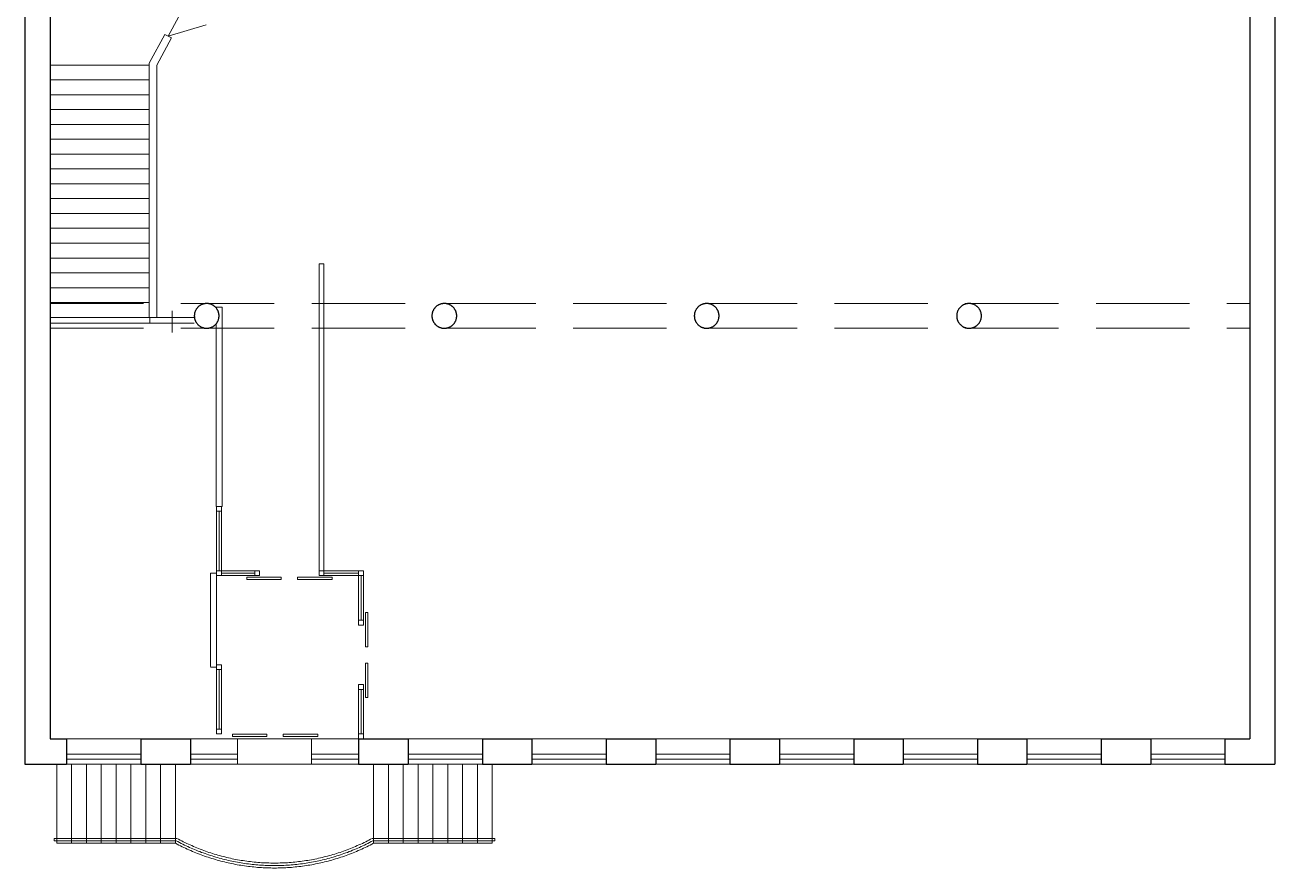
# Model space of a CAD drawing. Header units: metres. Extents: x 2 to 27.2, y 10.3 to 37.9.
# Drawn here: x 2 to 27.25, y 10.25 to 27.29 of the extents above; entities that cross this region are included whole.
import ezdxf

# ---------------------------------------------------------------- set-up
doc = ezdxf.new("R2010")
doc.units = ezdxf.units.M
doc.header["$MEASUREMENT"] = 0
doc.linetypes.add('DGN Style 3', pattern=[2.640572, 1.886123, -0.754449])

msp = doc.modelspace()

# ---------------------------------------------------------------- linework, layer by layer
at = {"color": 7, "linetype": 'Continuous', "lineweight": 30}
for p, q in [((1.998, 36.09), (1.998, 12.35)), ((27.248, 30.37), (27.248, 12.35)), ((26.738, 29.86), (26.738, 12.86)), ((2.508, 28.98), (2.508, 12.86)), ((5.425, 21.469), (5.423, 21.46)), ((5.428, 21.478), (5.425, 21.469)), ((5.43, 21.487), (5.428, 21.478)), ((5.433, 21.496), (5.43, 21.487)), ((5.437, 21.504), (5.433, 21.496)), ((5.44, 21.513), (5.437, 21.504)), ((5.444, 21.521), (5.44, 21.513)), ((5.448, 21.529), (5.444, 21.521)), ((5.453, 21.537), (5.448, 21.529)), ((5.458, 21.545), (5.453, 21.537)), ((5.463, 21.553), (5.458, 21.545)), ((5.468, 21.56), (5.463, 21.553)), ((5.474, 21.567), (5.468, 21.56)), ((5.48, 21.574), (5.474, 21.567)), ((5.486, 21.581), (5.48, 21.574)), ((5.492, 21.588), (5.486, 21.581)), ((5.499, 21.594), (5.492, 21.588)), ((5.506, 21.6), (5.499, 21.594)), ((5.513, 21.606), (5.506, 21.6)), ((5.52, 21.612), (5.513, 21.606)), ((5.528, 21.617), (5.52, 21.612)), ((5.535, 21.622), (5.528, 21.617)), ((5.543, 21.627), (5.535, 21.622)), ((5.551, 21.631), (5.543, 21.627)), ((5.559, 21.635), (5.551, 21.631)), ((5.568, 21.639), (5.559, 21.635)), ((5.576, 21.643), (5.568, 21.639)), ((5.585, 21.646), (5.576, 21.643)), ((5.594, 21.649), (5.585, 21.646)), ((5.602, 21.651), (5.594, 21.649)), ((5.611, 21.654), (5.602, 21.651)), ((5.62, 21.656), (5.611, 21.654)), ((5.629, 21.657), (5.62, 21.656)), ((5.638, 21.658), (5.629, 21.657)), ((5.648, 21.659), (5.638, 21.658)), ((5.657, 21.66), (5.648, 21.659)), ((5.666, 21.66), (5.657, 21.66)), ((5.675, 21.66), (5.666, 21.66)), ((5.684, 21.66), (5.675, 21.66)), ((5.693, 21.659), (5.684, 21.66)), ((5.703, 21.658), (5.693, 21.659)), ((5.712, 21.656), (5.703, 21.658)), ((5.721, 21.655), (5.712, 21.656)), ((5.73, 21.653), (5.721, 21.655)), ((5.738, 21.65), (5.73, 21.653)), ((5.747, 21.647), (5.738, 21.65)), ((5.756, 21.644), (5.747, 21.647)), ((5.764, 21.641), (5.756, 21.644)), ((5.773, 21.637), (5.764, 21.641)), ((5.781, 21.633), (5.773, 21.637)), ((5.789, 21.629), (5.781, 21.633)), ((5.797, 21.624), (5.789, 21.629)), ((5.805, 21.62), (5.797, 21.624)), ((5.813, 21.614), (5.805, 21.62)), ((5.82, 21.609), (5.813, 21.614)), ((5.827, 21.603), (5.82, 21.609)), ((5.834, 21.597), (5.827, 21.603)), ((5.841, 21.591), (5.834, 21.597)), ((5.847, 21.585), (5.841, 21.591)), ((5.854, 21.578), (5.847, 21.585)), ((5.86, 21.571), (5.854, 21.578)), ((5.866, 21.564), (5.86, 21.571)), ((5.871, 21.556), (5.866, 21.564)), ((5.876, 21.549), (5.871, 21.556)), ((5.881, 21.541), (5.876, 21.549)), ((5.886, 21.533), (5.881, 21.541)), ((5.89, 21.525), (5.886, 21.533)), ((5.894, 21.517), (5.89, 21.525)), ((5.898, 21.509), (5.894, 21.517)), ((5.902, 21.5), (5.898, 21.509)), ((5.905, 21.491), (5.902, 21.5)), ((5.908, 21.483), (5.905, 21.491)), ((5.91, 21.474), (5.908, 21.483)), ((5.912, 21.465), (5.91, 21.474)), ((5.914, 21.456), (5.912, 21.465)), ((10.225, 21.469), (10.223, 21.46)), ((10.228, 21.478), (10.225, 21.469)), ((10.23, 21.487), (10.228, 21.478)), ((10.233, 21.496), (10.23, 21.487)), ((10.237, 21.504), (10.233, 21.496)), ((10.24, 21.513), (10.237, 21.504)), ((10.244, 21.521), (10.24, 21.513)), ((10.248, 21.529), (10.244, 21.521)), ((10.253, 21.537), (10.248, 21.529)), ((10.258, 21.545), (10.253, 21.537)), ((10.263, 21.553), (10.258, 21.545)), ((10.268, 21.56), (10.263, 21.553)), ((10.274, 21.567), (10.268, 21.56)), ((10.28, 21.574), (10.274, 21.567)), ((10.286, 21.581), (10.28, 21.574)), ((10.292, 21.588), (10.286, 21.581)), ((10.299, 21.594), (10.292, 21.588)), ((10.306, 21.6), (10.299, 21.594)), ((10.313, 21.606), (10.306, 21.6)), ((10.32, 21.612), (10.313, 21.606)), ((10.328, 21.617), (10.32, 21.612)), ((10.335, 21.622), (10.328, 21.617)), ((10.343, 21.627), (10.335, 21.622)), ((10.351, 21.631), (10.343, 21.627)), ((10.359, 21.635), (10.351, 21.631)), ((10.368, 21.639), (10.359, 21.635)), ((10.376, 21.643), (10.368, 21.639)), ((10.385, 21.646), (10.376, 21.643)), ((10.394, 21.649), (10.385, 21.646)), ((10.402, 21.651), (10.394, 21.649)), ((10.411, 21.654), (10.402, 21.651)), ((10.42, 21.656), (10.411, 21.654)), ((10.429, 21.657), (10.42, 21.656)), ((10.438, 21.658), (10.429, 21.657)), ((10.448, 21.659), (10.438, 21.658)), ((10.457, 21.66), (10.448, 21.659)), ((10.466, 21.66), (10.457, 21.66)), ((10.475, 21.66), (10.466, 21.66)), ((10.484, 21.66), (10.475, 21.66)), ((10.493, 21.659), (10.484, 21.66)), ((10.503, 21.658), (10.493, 21.659)), ((10.512, 21.656), (10.503, 21.658)), ((10.521, 21.655), (10.512, 21.656)), ((10.53, 21.653), (10.521, 21.655)), ((10.538, 21.65), (10.53, 21.653)), ((10.547, 21.647), (10.538, 21.65)), ((10.556, 21.644), (10.547, 21.647)), ((10.564, 21.641), (10.556, 21.644)), ((10.573, 21.637), (10.564, 21.641)), ((10.581, 21.633), (10.573, 21.637)), ((10.589, 21.629), (10.581, 21.633)), ((10.597, 21.624), (10.589, 21.629)), ((10.605, 21.62), (10.597, 21.624)), ((10.613, 21.614), (10.605, 21.62)), ((10.62, 21.609), (10.613, 21.614)), ((10.627, 21.603), (10.62, 21.609)), ((10.634, 21.597), (10.627, 21.603)), ((10.641, 21.591), (10.634, 21.597)), ((10.647, 21.585), (10.641, 21.591)), ((10.654, 21.578), (10.647, 21.585)), ((10.66, 21.571), (10.654, 21.578)), ((10.666, 21.564), (10.66, 21.571)), ((10.671, 21.556), (10.666, 21.564)), ((10.676, 21.549), (10.671, 21.556)), ((10.681, 21.541), (10.676, 21.549)), ((10.686, 21.533), (10.681, 21.541)), ((10.69, 21.525), (10.686, 21.533)), ((10.694, 21.517), (10.69, 21.525)), ((10.698, 21.509), (10.694, 21.517)), ((10.702, 21.5), (10.698, 21.509)), ((10.705, 21.491), (10.702, 21.5)), ((10.708, 21.483), (10.705, 21.491)), ((10.71, 21.474), (10.708, 21.483)), ((10.712, 21.465), (10.71, 21.474)), ((10.714, 21.456), (10.712, 21.465)), ((15.525, 21.469), (15.523, 21.46)), ((15.528, 21.478), (15.525, 21.469)), ((15.53, 21.487), (15.528, 21.478)), ((15.533, 21.496), (15.53, 21.487)), ((15.537, 21.504), (15.533, 21.496)), ((15.54, 21.513), (15.537, 21.504)), ((15.544, 21.521), (15.54, 21.513)), ((15.548, 21.529), (15.544, 21.521)), ((15.553, 21.537), (15.548, 21.529)), ((15.558, 21.545), (15.553, 21.537)), ((15.563, 21.553), (15.558, 21.545)), ((15.568, 21.56), (15.563, 21.553)), ((15.574, 21.567), (15.568, 21.56)), ((15.58, 21.574), (15.574, 21.567)), ((15.586, 21.581), (15.58, 21.574)), ((15.592, 21.588), (15.586, 21.581)), ((15.599, 21.594), (15.592, 21.588)), ((15.606, 21.6), (15.599, 21.594)), ((15.613, 21.606), (15.606, 21.6)), ((15.62, 21.612), (15.613, 21.606)), ((15.628, 21.617), (15.62, 21.612)), ((15.635, 21.622), (15.628, 21.617)), ((15.643, 21.627), (15.635, 21.622)), ((15.651, 21.631), (15.643, 21.627)), ((15.659, 21.635), (15.651, 21.631)), ((15.668, 21.639), (15.659, 21.635)), ((15.676, 21.643), (15.668, 21.639)), ((15.685, 21.646), (15.676, 21.643)), ((15.694, 21.649), (15.685, 21.646)), ((15.702, 21.651), (15.694, 21.649)), ((15.711, 21.654), (15.702, 21.651)), ((15.72, 21.656), (15.711, 21.654)), ((15.729, 21.657), (15.72, 21.656)), ((15.738, 21.658), (15.729, 21.657)), ((15.748, 21.659), (15.738, 21.658)), ((15.757, 21.66), (15.748, 21.659)), ((15.766, 21.66), (15.757, 21.66)), ((15.775, 21.66), (15.766, 21.66)), ((15.784, 21.66), (15.775, 21.66)), ((15.793, 21.659), (15.784, 21.66)), ((15.803, 21.658), (15.793, 21.659)), ((15.812, 21.656), (15.803, 21.658)), ((15.821, 21.655), (15.812, 21.656)), ((15.83, 21.653), (15.821, 21.655)), ((15.838, 21.65), (15.83, 21.653)), ((15.847, 21.647), (15.838, 21.65)), ((15.856, 21.644), (15.847, 21.647)), ((15.864, 21.641), (15.856, 21.644)), ((15.873, 21.637), (15.864, 21.641)), ((15.881, 21.633), (15.873, 21.637)), ((15.889, 21.629), (15.881, 21.633)), ((15.897, 21.624), (15.889, 21.629)), ((15.905, 21.62), (15.897, 21.624)), ((15.913, 21.614), (15.905, 21.62)), ((15.92, 21.609), (15.913, 21.614)), ((15.927, 21.603), (15.92, 21.609)), ((15.934, 21.597), (15.927, 21.603)), ((15.941, 21.591), (15.934, 21.597)), ((15.947, 21.585), (15.941, 21.591)), ((15.954, 21.578), (15.947, 21.585)), ((15.96, 21.571), (15.954, 21.578)), ((15.966, 21.564), (15.96, 21.571)), ((15.971, 21.556), (15.966, 21.564)), ((15.976, 21.549), (15.971, 21.556)), ((15.981, 21.541), (15.976, 21.549)), ((15.986, 21.533), (15.981, 21.541)), ((15.99, 21.525), (15.986, 21.533)), ((15.994, 21.517), (15.99, 21.525)), ((15.998, 21.509), (15.994, 21.517)), ((16.002, 21.5), (15.998, 21.509)), ((16.005, 21.491), (16.002, 21.5)), ((16.008, 21.483), (16.005, 21.491)), ((16.01, 21.474), (16.008, 21.483)), ((16.012, 21.465), (16.01, 21.474)), ((16.014, 21.456), (16.012, 21.465)), ((20.825, 21.469), (20.823, 21.46)), ((20.828, 21.478), (20.825, 21.469)), ((20.83, 21.487), (20.828, 21.478)), ((20.833, 21.496), (20.83, 21.487)), ((20.837, 21.504), (20.833, 21.496)), ((20.84, 21.513), (20.837, 21.504)), ((20.844, 21.521), (20.84, 21.513)), ((20.848, 21.529), (20.844, 21.521)), ((20.853, 21.537), (20.848, 21.529)), ((20.858, 21.545), (20.853, 21.537)), ((20.863, 21.553), (20.858, 21.545)), ((20.868, 21.56), (20.863, 21.553)), ((20.874, 21.567), (20.868, 21.56)), ((20.88, 21.574), (20.874, 21.567)), ((20.886, 21.581), (20.88, 21.574)), ((20.892, 21.588), (20.886, 21.581)), ((20.899, 21.594), (20.892, 21.588)), ((20.906, 21.6), (20.899, 21.594)), ((20.913, 21.606), (20.906, 21.6)), ((20.92, 21.612), (20.913, 21.606)), ((20.928, 21.617), (20.92, 21.612)), ((20.935, 21.622), (20.928, 21.617)), ((20.943, 21.627), (20.935, 21.622)), ((20.951, 21.631), (20.943, 21.627)), ((20.959, 21.635), (20.951, 21.631)), ((20.968, 21.639), (20.959, 21.635)), ((20.976, 21.643), (20.968, 21.639)), ((20.985, 21.646), (20.976, 21.643)), ((20.994, 21.649), (20.985, 21.646)), ((21.002, 21.651), (20.994, 21.649)), ((21.011, 21.654), (21.002, 21.651)), ((21.02, 21.656), (21.011, 21.654)), ((21.029, 21.657), (21.02, 21.656)), ((21.038, 21.658), (21.029, 21.657)), ((21.048, 21.659), (21.038, 21.658)), ((21.057, 21.66), (21.048, 21.659)), ((21.066, 21.66), (21.057, 21.66)), ((21.075, 21.66), (21.066, 21.66)), ((21.084, 21.66), (21.075, 21.66)), ((21.093, 21.659), (21.084, 21.66)), ((21.103, 21.658), (21.093, 21.659)), ((21.112, 21.656), (21.103, 21.658)), ((21.121, 21.655), (21.112, 21.656)), ((21.13, 21.653), (21.121, 21.655)), ((21.138, 21.65), (21.13, 21.653)), ((21.147, 21.647), (21.138, 21.65)), ((21.156, 21.644), (21.147, 21.647)), ((21.164, 21.641), (21.156, 21.644)), ((21.173, 21.637), (21.164, 21.641)), ((21.181, 21.633), (21.173, 21.637)), ((21.189, 21.629), (21.181, 21.633)), ((21.197, 21.624), (21.189, 21.629)), ((21.205, 21.62), (21.197, 21.624)), ((21.213, 21.614), (21.205, 21.62)), ((21.22, 21.609), (21.213, 21.614)), ((21.227, 21.603), (21.22, 21.609)), ((21.234, 21.597), (21.227, 21.603)), ((21.241, 21.591), (21.234, 21.597)), ((21.247, 21.585), (21.241, 21.591)), ((21.254, 21.578), (21.247, 21.585)), ((21.26, 21.571), (21.254, 21.578)), ((21.266, 21.564), (21.26, 21.571)), ((21.271, 21.556), (21.266, 21.564)), ((21.276, 21.549), (21.271, 21.556)), ((21.281, 21.541), (21.276, 21.549)), ((21.286, 21.533), (21.281, 21.541)), ((21.29, 21.525), (21.286, 21.533)), ((21.294, 21.517), (21.29, 21.525)), ((21.298, 21.509), (21.294, 21.517)), ((21.302, 21.5), (21.298, 21.509)), ((21.305, 21.491), (21.302, 21.5)), ((21.308, 21.483), (21.305, 21.491)), ((21.31, 21.474), (21.308, 21.483)), ((21.312, 21.465), (21.31, 21.474)), ((21.314, 21.456), (21.312, 21.465)), ((5.419, 21.424), (5.418, 21.415)), ((5.418, 21.415), (5.418, 21.406)), ((5.418, 21.406), (5.419, 21.396)), ((5.42, 21.442), (5.419, 21.433)), ((5.419, 21.433), (5.419, 21.424)), ((5.419, 21.396), (5.419, 21.387)), ((5.419, 21.387), (5.42, 21.378)), ((5.422, 21.451), (5.42, 21.442)), ((5.42, 21.378), (5.422, 21.369)), ((5.423, 21.46), (5.422, 21.451)), ((5.422, 21.369), (5.423, 21.36)), ((5.423, 21.36), (5.425, 21.351)), ((5.425, 21.351), (5.428, 21.342)), ((5.428, 21.342), (5.43, 21.333)), ((5.43, 21.333), (5.433, 21.325)), ((5.433, 21.325), (5.437, 21.316)), ((5.437, 21.316), (5.44, 21.308)), ((5.44, 21.308), (5.444, 21.299)), ((5.444, 21.299), (5.448, 21.291)), ((5.448, 21.291), (5.453, 21.283)), ((5.453, 21.283), (5.458, 21.275)), ((5.458, 21.275), (5.463, 21.268)), ((5.463, 21.268), (5.468, 21.26)), ((5.468, 21.26), (5.474, 21.253)), ((5.474, 21.253), (5.48, 21.246)), ((5.48, 21.246), (5.486, 21.239)), ((5.486, 21.239), (5.492, 21.233)), ((5.492, 21.233), (5.499, 21.226)), ((5.499, 21.226), (5.506, 21.22)), ((5.506, 21.22), (5.513, 21.214)), ((5.513, 21.214), (5.52, 21.209)), ((5.813, 21.206), (5.82, 21.212)), ((5.82, 21.212), (5.827, 21.217)), ((5.827, 21.217), (5.834, 21.223)), ((5.834, 21.223), (5.841, 21.229)), ((5.841, 21.229), (5.847, 21.236)), ((5.847, 21.236), (5.854, 21.243)), ((5.854, 21.243), (5.86, 21.25)), ((5.86, 21.25), (5.866, 21.257)), ((5.866, 21.257), (5.871, 21.264)), ((5.871, 21.264), (5.876, 21.272)), ((5.876, 21.272), (5.881, 21.279)), ((5.881, 21.279), (5.886, 21.287)), ((5.886, 21.287), (5.89, 21.295)), ((5.89, 21.295), (5.894, 21.304)), ((5.894, 21.304), (5.898, 21.312)), ((5.898, 21.312), (5.902, 21.32)), ((5.902, 21.32), (5.905, 21.329)), ((5.905, 21.329), (5.908, 21.338)), ((5.908, 21.338), (5.91, 21.347)), ((5.91, 21.347), (5.912, 21.356)), ((5.912, 21.356), (5.914, 21.365)), ((5.916, 21.447), (5.914, 21.456)), ((5.914, 21.365), (5.916, 21.374)), ((5.917, 21.438), (5.916, 21.447)), ((5.916, 21.374), (5.917, 21.383)), ((5.918, 21.429), (5.917, 21.438)), ((5.917, 21.383), (5.918, 21.392)), ((5.918, 21.419), (5.918, 21.429)), ((5.918, 21.41), (5.918, 21.419)), ((5.918, 21.401), (5.918, 21.41)), ((5.918, 21.392), (5.918, 21.401)), ((10.219, 21.424), (10.218, 21.415)), ((10.218, 21.415), (10.218, 21.406)), ((10.218, 21.406), (10.219, 21.396)), ((10.22, 21.442), (10.219, 21.433)), ((10.219, 21.433), (10.219, 21.424)), ((10.219, 21.396), (10.219, 21.387)), ((10.219, 21.387), (10.22, 21.378)), ((10.222, 21.451), (10.22, 21.442)), ((10.22, 21.378), (10.222, 21.369)), ((10.223, 21.46), (10.222, 21.451)), ((10.222, 21.369), (10.223, 21.36)), ((10.223, 21.36), (10.225, 21.351)), ((10.225, 21.351), (10.228, 21.342)), ((10.228, 21.342), (10.23, 21.333)), ((10.23, 21.333), (10.233, 21.325)), ((10.233, 21.325), (10.237, 21.316)), ((10.237, 21.316), (10.24, 21.308)), ((10.24, 21.308), (10.244, 21.299)), ((10.244, 21.299), (10.248, 21.291)), ((10.248, 21.291), (10.253, 21.283)), ((10.253, 21.283), (10.258, 21.275)), ((10.258, 21.275), (10.263, 21.268)), ((10.263, 21.268), (10.268, 21.26)), ((10.268, 21.26), (10.274, 21.253)), ((10.274, 21.253), (10.28, 21.246)), ((10.28, 21.246), (10.286, 21.239)), ((10.286, 21.239), (10.292, 21.233)), ((10.292, 21.233), (10.299, 21.226)), ((10.299, 21.226), (10.306, 21.22)), ((10.306, 21.22), (10.313, 21.214)), ((10.313, 21.214), (10.32, 21.209)), ((10.613, 21.206), (10.62, 21.212)), ((10.62, 21.212), (10.627, 21.217)), ((10.627, 21.217), (10.634, 21.223)), ((10.634, 21.223), (10.641, 21.229)), ((10.641, 21.229), (10.647, 21.236)), ((10.647, 21.236), (10.654, 21.243)), ((10.654, 21.243), (10.66, 21.25)), ((10.66, 21.25), (10.666, 21.257)), ((10.666, 21.257), (10.671, 21.264)), ((10.671, 21.264), (10.676, 21.272)), ((10.676, 21.272), (10.681, 21.279)), ((10.681, 21.279), (10.686, 21.287)), ((10.686, 21.287), (10.69, 21.295)), ((10.69, 21.295), (10.694, 21.304)), ((10.694, 21.304), (10.698, 21.312)), ((10.698, 21.312), (10.702, 21.32)), ((10.702, 21.32), (10.705, 21.329)), ((10.705, 21.329), (10.708, 21.338)), ((10.708, 21.338), (10.71, 21.347)), ((10.71, 21.347), (10.712, 21.356)), ((10.712, 21.356), (10.714, 21.365)), ((10.716, 21.447), (10.714, 21.456)), ((10.714, 21.365), (10.716, 21.374)), ((10.717, 21.438), (10.716, 21.447)), ((10.716, 21.374), (10.717, 21.383)), ((10.718, 21.429), (10.717, 21.438)), ((10.717, 21.383), (10.718, 21.392)), ((10.718, 21.419), (10.718, 21.429)), ((10.718, 21.41), (10.718, 21.419)), ((10.718, 21.401), (10.718, 21.41)), ((10.718, 21.392), (10.718, 21.401)), ((15.519, 21.424), (15.518, 21.415)), ((15.518, 21.415), (15.518, 21.406)), ((15.518, 21.406), (15.519, 21.396)), ((15.52, 21.442), (15.519, 21.433)), ((15.519, 21.433), (15.519, 21.424)), ((15.519, 21.396), (15.519, 21.387)), ((15.519, 21.387), (15.52, 21.378)), ((15.522, 21.451), (15.52, 21.442)), ((15.52, 21.378), (15.522, 21.369)), ((15.523, 21.46), (15.522, 21.451)), ((15.522, 21.369), (15.523, 21.36)), ((15.523, 21.36), (15.525, 21.351)), ((15.525, 21.351), (15.528, 21.342)), ((15.528, 21.342), (15.53, 21.333)), ((15.53, 21.333), (15.533, 21.325)), ((15.533, 21.325), (15.537, 21.316)), ((15.537, 21.316), (15.54, 21.308)), ((15.54, 21.308), (15.544, 21.299)), ((15.544, 21.299), (15.548, 21.291)), ((15.548, 21.291), (15.553, 21.283)), ((15.553, 21.283), (15.558, 21.275)), ((15.558, 21.275), (15.563, 21.268)), ((15.563, 21.268), (15.568, 21.26)), ((15.568, 21.26), (15.574, 21.253)), ((15.574, 21.253), (15.58, 21.246)), ((15.58, 21.246), (15.586, 21.239)), ((15.586, 21.239), (15.592, 21.233)), ((15.592, 21.233), (15.599, 21.226)), ((15.599, 21.226), (15.606, 21.22)), ((15.606, 21.22), (15.613, 21.214)), ((15.613, 21.214), (15.62, 21.209)), ((15.913, 21.206), (15.92, 21.212)), ((15.92, 21.212), (15.927, 21.217)), ((15.927, 21.217), (15.934, 21.223)), ((15.934, 21.223), (15.941, 21.229)), ((15.941, 21.229), (15.947, 21.236)), ((15.947, 21.236), (15.954, 21.243)), ((15.954, 21.243), (15.96, 21.25)), ((15.96, 21.25), (15.966, 21.257)), ((15.966, 21.257), (15.971, 21.264)), ((15.971, 21.264), (15.976, 21.272)), ((15.976, 21.272), (15.981, 21.279)), ((15.981, 21.279), (15.986, 21.287)), ((15.986, 21.287), (15.99, 21.295)), ((15.99, 21.295), (15.994, 21.304)), ((15.994, 21.304), (15.998, 21.312)), ((15.998, 21.312), (16.002, 21.32)), ((16.002, 21.32), (16.005, 21.329)), ((16.005, 21.329), (16.008, 21.338)), ((16.008, 21.338), (16.01, 21.347)), ((16.01, 21.347), (16.012, 21.356)), ((16.012, 21.356), (16.014, 21.365)), ((16.016, 21.447), (16.014, 21.456)), ((16.014, 21.365), (16.016, 21.374)), ((16.017, 21.438), (16.016, 21.447)), ((16.016, 21.374), (16.017, 21.383)), ((16.018, 21.429), (16.017, 21.438)), ((16.017, 21.383), (16.018, 21.392)), ((16.018, 21.419), (16.018, 21.429)), ((16.018, 21.41), (16.018, 21.419)), ((16.018, 21.401), (16.018, 21.41)), ((16.018, 21.392), (16.018, 21.401)), ((20.819, 21.424), (20.818, 21.415)), ((20.818, 21.415), (20.818, 21.406)), ((20.818, 21.406), (20.819, 21.396)), ((20.82, 21.442), (20.819, 21.433)), ((20.819, 21.433), (20.819, 21.424)), ((20.819, 21.396), (20.819, 21.387)), ((20.819, 21.387), (20.82, 21.378)), ((20.822, 21.451), (20.82, 21.442)), ((20.82, 21.378), (20.822, 21.369)), ((20.823, 21.46), (20.822, 21.451)), ((20.822, 21.369), (20.823, 21.36)), ((20.823, 21.36), (20.825, 21.351)), ((20.825, 21.351), (20.828, 21.342)), ((20.828, 21.342), (20.83, 21.333)), ((20.83, 21.333), (20.833, 21.325)), ((20.833, 21.325), (20.837, 21.316)), ((20.837, 21.316), (20.84, 21.308)), ((20.84, 21.308), (20.844, 21.299)), ((20.844, 21.299), (20.848, 21.291)), ((20.848, 21.291), (20.853, 21.283)), ((20.853, 21.283), (20.858, 21.275)), ((20.858, 21.275), (20.863, 21.268)), ((20.863, 21.268), (20.868, 21.26)), ((20.868, 21.26), (20.874, 21.253)), ((20.874, 21.253), (20.88, 21.246)), ((20.88, 21.246), (20.886, 21.239)), ((20.886, 21.239), (20.892, 21.233)), ((20.892, 21.233), (20.899, 21.226)), ((20.899, 21.226), (20.906, 21.22)), ((20.906, 21.22), (20.913, 21.214)), ((20.913, 21.214), (20.92, 21.209)), ((21.213, 21.206), (21.22, 21.212)), ((21.22, 21.212), (21.227, 21.217)), ((21.227, 21.217), (21.234, 21.223)), ((21.234, 21.223), (21.241, 21.229)), ((21.241, 21.229), (21.247, 21.236)), ((21.247, 21.236), (21.254, 21.243)), ((21.254, 21.243), (21.26, 21.25)), ((21.26, 21.25), (21.266, 21.257)), ((21.266, 21.257), (21.271, 21.264)), ((21.271, 21.264), (21.276, 21.272)), ((21.276, 21.272), (21.281, 21.279)), ((21.281, 21.279), (21.286, 21.287)), ((21.286, 21.287), (21.29, 21.295)), ((21.29, 21.295), (21.294, 21.304)), ((21.294, 21.304), (21.298, 21.312)), ((21.298, 21.312), (21.302, 21.32)), ((21.302, 21.32), (21.305, 21.329)), ((21.305, 21.329), (21.308, 21.338)), ((21.308, 21.338), (21.31, 21.347)), ((21.31, 21.347), (21.312, 21.356)), ((21.312, 21.356), (21.314, 21.365)), ((21.316, 21.447), (21.314, 21.456)), ((21.314, 21.365), (21.316, 21.374)), ((21.317, 21.438), (21.316, 21.447)), ((21.316, 21.374), (21.317, 21.383)), ((21.318, 21.429), (21.317, 21.438)), ((21.317, 21.383), (21.318, 21.392)), ((21.318, 21.419), (21.318, 21.429)), ((21.318, 21.41), (21.318, 21.419)), ((21.318, 21.401), (21.318, 21.41)), ((21.318, 21.392), (21.318, 21.401)), ((5.52, 21.209), (5.528, 21.203)), ((5.528, 21.203), (5.535, 21.198)), ((5.535, 21.198), (5.543, 21.194)), ((5.543, 21.194), (5.551, 21.189)), ((5.551, 21.189), (5.559, 21.185)), ((5.559, 21.185), (5.568, 21.181)), ((5.568, 21.181), (5.576, 21.178)), ((5.576, 21.178), (5.585, 21.175)), ((5.585, 21.175), (5.594, 21.172)), ((5.594, 21.172), (5.602, 21.169)), ((5.602, 21.169), (5.611, 21.167)), ((5.611, 21.167), (5.62, 21.165)), ((5.62, 21.165), (5.629, 21.163)), ((5.629, 21.163), (5.638, 21.162)), ((5.638, 21.162), (5.648, 21.161)), ((5.648, 21.161), (5.657, 21.16)), ((5.657, 21.16), (5.666, 21.16)), ((5.666, 21.16), (5.675, 21.16)), ((5.675, 21.16), (5.684, 21.161)), ((5.684, 21.161), (5.693, 21.161)), ((5.693, 21.161), (5.703, 21.163)), ((5.703, 21.163), (5.712, 21.164)), ((5.712, 21.164), (5.721, 21.166)), ((5.721, 21.166), (5.73, 21.168)), ((5.73, 21.168), (5.738, 21.17)), ((5.738, 21.17), (5.747, 21.173)), ((5.747, 21.173), (5.756, 21.176)), ((5.756, 21.176), (5.764, 21.179)), ((5.764, 21.179), (5.773, 21.183)), ((5.773, 21.183), (5.781, 21.187)), ((5.781, 21.187), (5.789, 21.191)), ((5.789, 21.191), (5.797, 21.196)), ((5.797, 21.196), (5.805, 21.201)), ((5.805, 21.201), (5.813, 21.206)), ((10.32, 21.209), (10.328, 21.203)), ((10.328, 21.203), (10.335, 21.198)), ((10.335, 21.198), (10.343, 21.194)), ((10.343, 21.194), (10.351, 21.189)), ((10.351, 21.189), (10.359, 21.185)), ((10.359, 21.185), (10.368, 21.181)), ((10.368, 21.181), (10.376, 21.178)), ((10.376, 21.178), (10.385, 21.175)), ((10.385, 21.175), (10.394, 21.172)), ((10.394, 21.172), (10.402, 21.169)), ((10.402, 21.169), (10.411, 21.167)), ((10.411, 21.167), (10.42, 21.165)), ((10.42, 21.165), (10.429, 21.163)), ((10.429, 21.163), (10.438, 21.162)), ((10.438, 21.162), (10.448, 21.161)), ((10.448, 21.161), (10.457, 21.16)), ((10.457, 21.16), (10.466, 21.16)), ((10.466, 21.16), (10.475, 21.16)), ((10.475, 21.16), (10.484, 21.161)), ((10.484, 21.161), (10.493, 21.161)), ((10.493, 21.161), (10.503, 21.163)), ((10.503, 21.163), (10.512, 21.164)), ((10.512, 21.164), (10.521, 21.166)), ((10.521, 21.166), (10.53, 21.168)), ((10.53, 21.168), (10.538, 21.17)), ((10.538, 21.17), (10.547, 21.173)), ((10.547, 21.173), (10.556, 21.176)), ((10.556, 21.176), (10.564, 21.179)), ((10.564, 21.179), (10.573, 21.183)), ((10.573, 21.183), (10.581, 21.187)), ((10.581, 21.187), (10.589, 21.191)), ((10.589, 21.191), (10.597, 21.196)), ((10.597, 21.196), (10.605, 21.201)), ((10.605, 21.201), (10.613, 21.206)), ((15.62, 21.209), (15.628, 21.203)), ((15.628, 21.203), (15.635, 21.198)), ((15.635, 21.198), (15.643, 21.194)), ((15.643, 21.194), (15.651, 21.189)), ((15.651, 21.189), (15.659, 21.185)), ((15.659, 21.185), (15.668, 21.181)), ((15.668, 21.181), (15.676, 21.178)), ((15.676, 21.178), (15.685, 21.175)), ((15.685, 21.175), (15.694, 21.172)), ((15.694, 21.172), (15.702, 21.169)), ((15.702, 21.169), (15.711, 21.167)), ((15.711, 21.167), (15.72, 21.165)), ((15.72, 21.165), (15.729, 21.163)), ((15.729, 21.163), (15.738, 21.162)), ((15.738, 21.162), (15.748, 21.161)), ((15.748, 21.161), (15.757, 21.16)), ((15.757, 21.16), (15.766, 21.16)), ((15.766, 21.16), (15.775, 21.16)), ((15.775, 21.16), (15.784, 21.161)), ((15.784, 21.161), (15.793, 21.161)), ((15.793, 21.161), (15.803, 21.163)), ((15.803, 21.163), (15.812, 21.164)), ((15.812, 21.164), (15.821, 21.166)), ((15.821, 21.166), (15.83, 21.168)), ((15.83, 21.168), (15.838, 21.17)), ((15.838, 21.17), (15.847, 21.173)), ((15.847, 21.173), (15.856, 21.176)), ((15.856, 21.176), (15.864, 21.179)), ((15.864, 21.179), (15.873, 21.183)), ((15.873, 21.183), (15.881, 21.187)), ((15.881, 21.187), (15.889, 21.191)), ((15.889, 21.191), (15.897, 21.196)), ((15.897, 21.196), (15.905, 21.201)), ((15.905, 21.201), (15.913, 21.206)), ((20.92, 21.209), (20.928, 21.203)), ((20.928, 21.203), (20.935, 21.198)), ((20.935, 21.198), (20.943, 21.194)), ((20.943, 21.194), (20.951, 21.189)), ((20.951, 21.189), (20.959, 21.185)), ((20.959, 21.185), (20.968, 21.181)), ((20.968, 21.181), (20.976, 21.178)), ((20.976, 21.178), (20.985, 21.175)), ((20.985, 21.175), (20.994, 21.172)), ((20.994, 21.172), (21.002, 21.169)), ((21.002, 21.169), (21.011, 21.167)), ((21.011, 21.167), (21.02, 21.165)), ((21.02, 21.165), (21.029, 21.163)), ((21.029, 21.163), (21.038, 21.162)), ((21.038, 21.162), (21.048, 21.161)), ((21.048, 21.161), (21.057, 21.16)), ((21.057, 21.16), (21.066, 21.16)), ((21.066, 21.16), (21.075, 21.16)), ((21.075, 21.16), (21.084, 21.161)), ((21.084, 21.161), (21.093, 21.161)), ((21.093, 21.161), (21.103, 21.163)), ((21.103, 21.163), (21.112, 21.164)), ((21.112, 21.164), (21.121, 21.166)), ((21.121, 21.166), (21.13, 21.168)), ((21.13, 21.168), (21.138, 21.17)), ((21.138, 21.17), (21.147, 21.173)), ((21.147, 21.173), (21.156, 21.176)), ((21.156, 21.176), (21.164, 21.179)), ((21.164, 21.179), (21.173, 21.183)), ((21.173, 21.183), (21.181, 21.187)), ((21.181, 21.187), (21.189, 21.191)), ((21.189, 21.191), (21.197, 21.196)), ((21.197, 21.196), (21.205, 21.201)), ((21.205, 21.201), (21.213, 21.206)), ((2.508, 12.86), (2.838, 12.86)), ((2.838, 12.86), (2.838, 12.35)), ((4.338, 12.86), (4.338, 12.35)), ((4.338, 12.86), (5.338, 12.86)), ((5.338, 12.86), (5.338, 12.35)), ((8.738, 12.86), (8.738, 12.35)), ((8.738, 12.86), (9.738, 12.86)), ((9.738, 12.86), (9.738, 12.35)), ((11.238, 12.86), (11.238, 12.35)), ((11.238, 12.86), (12.238, 12.86)), ((12.238, 12.86), (12.238, 12.35)), ((13.738, 12.86), (13.738, 12.35)), ((13.738, 12.86), (14.738, 12.86)), ((14.738, 12.86), (14.738, 12.35)), ((16.238, 12.86), (16.238, 12.35)), ((16.238, 12.86), (17.238, 12.86)), ((17.238, 12.86), (17.238, 12.35)), ((18.738, 12.86), (18.738, 12.35)), ((18.738, 12.86), (19.738, 12.86)), ((19.738, 12.86), (19.738, 12.35)), ((21.238, 12.86), (21.238, 12.35)), ((21.238, 12.86), (22.238, 12.86)), ((22.238, 12.86), (22.238, 12.35)), ((23.738, 12.86), (23.738, 12.35)), ((23.738, 12.86), (24.738, 12.86)), ((24.738, 12.86), (24.738, 12.35)), ((26.238, 12.86), (26.238, 12.35)), ((26.238, 12.86), (26.738, 12.86)), ((1.998, 12.35), (2.838, 12.35)), ((4.338, 12.35), (5.338, 12.35)), ((8.738, 12.35), (9.738, 12.35)), ((11.238, 12.35), (12.238, 12.35)), ((13.738, 12.35), (14.738, 12.35)), ((16.238, 12.35), (17.238, 12.35)), ((18.738, 12.35), (19.738, 12.35)), ((21.238, 12.35), (22.238, 12.35)), ((23.738, 12.35), (24.738, 12.35)), ((26.238, 12.35), (27.248, 12.35))]:
    msp.add_line(p, q, dxfattribs=at)
at = {"color": 7, "linetype": 'Continuous', "lineweight": 0}
for p, q in [((5.655, 28.469), (4.89, 27.063)), ((5.657, 27.29), (4.89, 27.063)), ((2.508, 26.48), (4.508, 26.48)), ((2.508, 26.18), (4.508, 26.18)), ((2.508, 25.88), (4.508, 25.88)), ((2.508, 25.58), (4.508, 25.58)), ((2.508, 25.28), (4.508, 25.28)), ((2.508, 24.98), (4.508, 24.98)), ((2.508, 24.68), (4.508, 24.68)), ((2.508, 24.38), (4.508, 24.38)), ((2.508, 24.08), (4.508, 24.08)), ((2.508, 23.78), (4.508, 23.78)), ((2.508, 23.48), (4.508, 23.48)), ((2.508, 23.18), (4.508, 23.18)), ((2.508, 22.88), (4.508, 22.88)), ((2.508, 22.58), (4.508, 22.58)), ((2.508, 22.28), (4.508, 22.28)), ((2.508, 21.98), (4.508, 21.98)), ((2.508, 21.68), (4.508, 21.68)), ((4.97, 21.515), (4.97, 21.076)), ((2.508, 21.26), (5.418, 21.26)), ((4.52, 21.38), (5.42, 21.38)), ((5.868, 17.46), (5.868, 16.26)), ((5.918, 17.46), (5.918, 16.26)), ((5.968, 17.46), (5.968, 16.26)), ((5.968, 16.26), (6.738, 16.26)), ((5.968, 16.21), (6.638, 16.21)), ((5.968, 16.16), (6.738, 16.16)), ((7.938, 16.26), (8.838, 16.26)), ((7.938, 16.16), (8.738, 16.16)), ((8.038, 16.21), (8.738, 16.21)), ((8.738, 15.26), (8.738, 16.16)), ((8.788, 16.16), (8.788, 15.26)), ((8.838, 15.26), (8.838, 16.26)), ((7.175, 16.127), (6.477, 16.127)), ((6.477, 16.127), (6.477, 16.085)), ((6.477, 16.085), (7.175, 16.085)), ((7.175, 16.085), (7.175, 16.127)), ((7.175, 16.127), (7.175, 16.127)), ((7.501, 16.127), (8.2, 16.127)), ((7.501, 16.085), (7.501, 16.127)), ((7.501, 16.127), (7.501, 16.127)), ((8.2, 16.085), (7.501, 16.085)), ((8.2, 16.127), (8.2, 16.085)), ((8.879, 14.719), (8.879, 15.418)), ((8.879, 15.418), (8.921, 15.418)), ((8.921, 15.418), (8.921, 14.719)), ((8.921, 14.719), (8.879, 14.719)), ((8.879, 14.719), (8.879, 14.719)), ((8.879, 14.393), (8.879, 13.694)), ((8.921, 14.393), (8.879, 14.393)), ((8.879, 14.393), (8.879, 14.393)), ((8.921, 13.694), (8.921, 14.393)), ((5.868, 14.26), (5.868, 13.06)), ((5.918, 14.26), (5.918, 13.06)), ((5.968, 14.26), (5.968, 13.06)), ((8.738, 12.86), (8.738, 13.86)), ((8.788, 13.86), (8.788, 12.96)), ((8.838, 12.86), (8.838, 13.86)), ((8.879, 13.694), (8.921, 13.694)), ((6.886, 12.953), (6.187, 12.953)), ((6.187, 12.953), (6.187, 12.911)), ((6.187, 12.911), (6.886, 12.911)), ((6.886, 12.911), (6.886, 12.953)), ((6.886, 12.953), (6.886, 12.953)), ((7.212, 12.953), (7.911, 12.953)), ((7.212, 12.911), (7.212, 12.953)), ((7.212, 12.953), (7.212, 12.953)), ((7.911, 12.911), (7.212, 12.911)), ((7.911, 12.953), (7.911, 12.911)), ((6.288, 12.86), (7.788, 12.86)), ((2.838, 12.55), (4.338, 12.55)), ((2.838, 12.45), (4.338, 12.45)), ((5.338, 12.55), (6.288, 12.55)), ((5.338, 12.45), (6.288, 12.45)), ((7.788, 12.55), (8.738, 12.55)), ((7.788, 12.45), (8.738, 12.45)), ((9.738, 12.55), (11.238, 12.55)), ((9.738, 12.45), (11.238, 12.45)), ((12.238, 12.55), (13.738, 12.55)), ((12.238, 12.45), (13.738, 12.45)), ((14.738, 12.55), (16.238, 12.55)), ((14.738, 12.45), (16.238, 12.45)), ((17.238, 12.55), (18.738, 12.55)), ((17.238, 12.45), (18.738, 12.45)), ((19.738, 12.55), (21.238, 12.55)), ((19.738, 12.45), (21.238, 12.45)), ((22.238, 12.55), (23.738, 12.55)), ((22.238, 12.45), (23.738, 12.45)), ((24.738, 12.55), (26.238, 12.55)), ((24.738, 12.45), (26.238, 12.45)), ((2.638, 12.35), (2.638, 10.75)), ((2.938, 12.35), (2.938, 10.75)), ((3.238, 12.35), (3.238, 10.75)), ((3.538, 12.35), (3.538, 10.75)), ((3.838, 12.35), (3.838, 10.75)), ((4.138, 12.35), (4.138, 10.75)), ((4.438, 12.35), (4.438, 10.75)), ((4.738, 12.35), (4.738, 10.75)), ((5.038, 12.35), (5.038, 10.75)), ((7.788, 12.35), (6.288, 12.35)), ((9.038, 12.35), (9.038, 10.75)), ((9.338, 12.35), (9.338, 10.75)), ((9.638, 12.35), (9.638, 10.75)), ((9.938, 12.35), (9.938, 10.75)), ((10.238, 12.35), (10.238, 10.75)), ((10.538, 12.35), (10.538, 10.75)), ((10.838, 12.35), (10.838, 10.75)), ((11.138, 12.35), (11.138, 10.75)), ((11.438, 12.35), (11.438, 10.75)), ((2.588, 10.85), (5.063, 10.85)), ((2.588, 10.85), (2.588, 10.8)), ((2.588, 10.8), (5.051, 10.8)), ((2.638, 10.75), (5.038, 10.75)), ((5.038, 10.75), (5.072, 10.733)), ((5.051, 10.8), (5.084, 10.783)), ((5.063, 10.85), (5.096, 10.833)), ((5.072, 10.733), (5.105, 10.715)), ((5.084, 10.783), (5.117, 10.765)), ((5.096, 10.833), (5.13, 10.815)), ((5.105, 10.715), (5.139, 10.698)), ((5.117, 10.765), (5.151, 10.748)), ((5.13, 10.815), (5.163, 10.798)), ((5.139, 10.698), (5.173, 10.681)), ((5.151, 10.748), (5.185, 10.731)), ((5.163, 10.798), (5.196, 10.781)), ((5.173, 10.681), (5.207, 10.665)), ((5.185, 10.731), (5.219, 10.715)), ((5.196, 10.781), (5.23, 10.765)), ((5.207, 10.665), (5.241, 10.649)), ((5.219, 10.715), (5.253, 10.699)), ((5.23, 10.765), (5.264, 10.749)), ((5.241, 10.649), (5.276, 10.633)), ((5.253, 10.699), (5.287, 10.683)), ((5.264, 10.749), (5.298, 10.733)), ((5.276, 10.633), (5.31, 10.617)), ((5.287, 10.683), (5.321, 10.667)), ((5.298, 10.733), (5.332, 10.717)), ((5.31, 10.617), (5.345, 10.602)), ((5.321, 10.667), (5.355, 10.652)), ((5.332, 10.717), (5.366, 10.702)), ((5.355, 10.652), (5.39, 10.637)), ((5.366, 10.702), (5.4, 10.687)), ((5.39, 10.637), (5.425, 10.623)), ((5.4, 10.687), (5.435, 10.673)), ((5.425, 10.623), (5.459, 10.608)), ((5.435, 10.673), (5.469, 10.658)), ((5.459, 10.608), (5.494, 10.594)), ((5.469, 10.658), (5.504, 10.644)), ((5.504, 10.644), (5.539, 10.631)), ((5.539, 10.631), (5.574, 10.617)), ((5.574, 10.617), (5.609, 10.604)), ((8.468, 10.604), (8.503, 10.617)), ((8.503, 10.617), (8.538, 10.631)), ((8.538, 10.631), (8.573, 10.644)), ((8.573, 10.644), (8.607, 10.658)), ((8.582, 10.594), (8.617, 10.608)), ((8.607, 10.658), (8.642, 10.673)), ((8.617, 10.608), (8.652, 10.623)), ((8.642, 10.673), (8.676, 10.687)), ((8.652, 10.623), (8.687, 10.637)), ((8.676, 10.687), (8.711, 10.702)), ((8.687, 10.637), (8.721, 10.652)), ((8.711, 10.702), (8.745, 10.717)), ((8.721, 10.652), (8.756, 10.667)), ((8.731, 10.602), (8.766, 10.617)), ((8.745, 10.717), (8.779, 10.733)), ((8.756, 10.667), (8.79, 10.683)), ((8.766, 10.617), (8.801, 10.633)), ((8.779, 10.733), (8.813, 10.749)), ((8.79, 10.683), (8.824, 10.699)), ((8.801, 10.633), (8.835, 10.649)), ((8.813, 10.749), (8.847, 10.765)), ((8.824, 10.699), (8.858, 10.715)), ((8.835, 10.649), (8.869, 10.665)), ((8.847, 10.765), (8.88, 10.781)), ((8.858, 10.715), (8.892, 10.731)), ((8.869, 10.665), (8.903, 10.681)), ((8.88, 10.781), (8.914, 10.798)), ((8.892, 10.731), (8.926, 10.748)), ((8.903, 10.681), (8.937, 10.698)), ((8.914, 10.798), (8.947, 10.815)), ((8.926, 10.748), (8.959, 10.765)), ((8.937, 10.698), (8.971, 10.715)), ((8.947, 10.815), (8.98, 10.833)), ((8.959, 10.765), (8.992, 10.783)), ((8.971, 10.715), (9.005, 10.733)), ((8.98, 10.833), (9.013, 10.85)), ((8.992, 10.783), (9.026, 10.8)), ((9.005, 10.733), (9.038, 10.75)), ((11.488, 10.85), (9.013, 10.85)), ((11.488, 10.8), (9.026, 10.8)), ((11.438, 10.75), (9.038, 10.75)), ((11.488, 10.85), (11.488, 10.8)), ((5.345, 10.602), (5.38, 10.587)), ((5.38, 10.587), (5.415, 10.573)), ((5.415, 10.573), (5.45, 10.558)), ((5.45, 10.558), (5.485, 10.544)), ((5.485, 10.544), (5.52, 10.531)), ((5.494, 10.594), (5.529, 10.581)), ((5.52, 10.531), (5.556, 10.517)), ((5.529, 10.581), (5.565, 10.567)), ((5.556, 10.517), (5.591, 10.504)), ((5.565, 10.567), (5.6, 10.554)), ((5.591, 10.504), (5.627, 10.491)), ((5.6, 10.554), (5.635, 10.541)), ((5.609, 10.604), (5.644, 10.591)), ((5.627, 10.491), (5.663, 10.479)), ((5.635, 10.541), (5.671, 10.529)), ((5.644, 10.591), (5.679, 10.579)), ((5.663, 10.479), (5.699, 10.467)), ((5.671, 10.529), (5.707, 10.517)), ((5.679, 10.579), (5.715, 10.567)), ((5.699, 10.467), (5.735, 10.455)), ((5.707, 10.517), (5.742, 10.505)), ((5.715, 10.567), (5.75, 10.555)), ((5.735, 10.455), (5.771, 10.444)), ((5.742, 10.505), (5.778, 10.494)), ((5.75, 10.555), (5.786, 10.544)), ((5.771, 10.444), (5.807, 10.433)), ((5.778, 10.494), (5.814, 10.483)), ((5.786, 10.544), (5.821, 10.533)), ((5.807, 10.433), (5.843, 10.422)), ((5.814, 10.483), (5.85, 10.472)), ((5.821, 10.533), (5.857, 10.522)), ((5.843, 10.422), (5.879, 10.411)), ((5.85, 10.472), (5.886, 10.461)), ((5.857, 10.522), (5.893, 10.511)), ((5.879, 10.411), (5.916, 10.401)), ((5.886, 10.461), (5.923, 10.451)), ((5.893, 10.511), (5.929, 10.501)), ((5.916, 10.401), (5.952, 10.391)), ((5.923, 10.451), (5.959, 10.441)), ((5.929, 10.501), (5.965, 10.491)), ((5.952, 10.391), (5.989, 10.382)), ((5.959, 10.441), (5.995, 10.432)), ((5.965, 10.491), (6.002, 10.482)), ((5.989, 10.382), (6.026, 10.373)), ((5.995, 10.432), (6.032, 10.423)), ((6.002, 10.482), (6.038, 10.473)), ((6.026, 10.373), (6.063, 10.364)), ((6.032, 10.423), (6.068, 10.414)), ((6.038, 10.473), (6.074, 10.464)), ((6.063, 10.364), (6.1, 10.355)), ((6.068, 10.414), (6.105, 10.405)), ((6.074, 10.464), (6.111, 10.455)), ((6.1, 10.355), (6.137, 10.347)), ((6.105, 10.405), (6.142, 10.397)), ((6.111, 10.455), (6.147, 10.447)), ((6.142, 10.397), (6.179, 10.389)), ((6.147, 10.447), (6.184, 10.439)), ((6.179, 10.389), (6.215, 10.382)), ((6.184, 10.439), (6.22, 10.432)), ((6.215, 10.382), (6.252, 10.374)), ((6.22, 10.432), (6.257, 10.424)), ((6.252, 10.374), (6.289, 10.368)), ((6.257, 10.424), (6.294, 10.418)), ((6.289, 10.368), (6.327, 10.361)), ((6.294, 10.418), (6.331, 10.411)), ((6.327, 10.361), (6.364, 10.355)), ((6.331, 10.411), (6.368, 10.405)), ((6.364, 10.355), (6.401, 10.349)), ((6.368, 10.405), (6.405, 10.399)), ((6.405, 10.399), (6.442, 10.393)), ((6.442, 10.393), (6.479, 10.388)), ((6.479, 10.388), (6.516, 10.383)), ((6.516, 10.383), (6.553, 10.379)), ((6.553, 10.379), (6.59, 10.374)), ((6.59, 10.374), (6.627, 10.371)), ((6.627, 10.371), (6.665, 10.367)), ((6.665, 10.367), (6.702, 10.364)), ((6.702, 10.364), (6.739, 10.361)), ((6.739, 10.361), (6.776, 10.358)), ((6.776, 10.358), (6.814, 10.356)), ((6.814, 10.356), (6.851, 10.354)), ((6.851, 10.354), (6.889, 10.353)), ((6.889, 10.353), (6.926, 10.352)), ((7.151, 10.352), (7.188, 10.353)), ((7.188, 10.353), (7.225, 10.354)), ((7.225, 10.354), (7.263, 10.356)), ((7.263, 10.356), (7.3, 10.358)), ((7.3, 10.358), (7.337, 10.361)), ((7.337, 10.361), (7.375, 10.364)), ((7.375, 10.364), (7.412, 10.367)), ((7.412, 10.367), (7.449, 10.371)), ((7.449, 10.371), (7.486, 10.374)), ((7.486, 10.374), (7.524, 10.379)), ((7.524, 10.379), (7.561, 10.383)), ((7.561, 10.383), (7.598, 10.388)), ((7.598, 10.388), (7.635, 10.393)), ((7.635, 10.393), (7.672, 10.399)), ((7.672, 10.399), (7.709, 10.405)), ((7.676, 10.349), (7.713, 10.355)), ((7.709, 10.405), (7.746, 10.411)), ((7.713, 10.355), (7.75, 10.361)), ((7.746, 10.411), (7.783, 10.418)), ((7.75, 10.361), (7.787, 10.368)), ((7.783, 10.418), (7.819, 10.424)), ((7.787, 10.368), (7.824, 10.374)), ((7.819, 10.424), (7.856, 10.432)), ((7.824, 10.374), (7.861, 10.382)), ((7.856, 10.432), (7.893, 10.439)), ((7.861, 10.382), (7.898, 10.389)), ((7.893, 10.439), (7.929, 10.447)), ((7.898, 10.389), (7.935, 10.397)), ((7.929, 10.447), (7.966, 10.455)), ((7.935, 10.397), (7.971, 10.405)), ((7.94, 10.347), (7.977, 10.355)), ((7.966, 10.455), (8.002, 10.464)), ((7.971, 10.405), (8.008, 10.414)), ((7.977, 10.355), (8.014, 10.364)), ((8.002, 10.464), (8.039, 10.473)), ((8.008, 10.414), (8.045, 10.423)), ((8.014, 10.364), (8.051, 10.373)), ((8.039, 10.473), (8.075, 10.482)), ((8.045, 10.423), (8.081, 10.432)), ((8.051, 10.373), (8.087, 10.382)), ((8.075, 10.482), (8.111, 10.491)), ((8.081, 10.432), (8.118, 10.441)), ((8.087, 10.382), (8.124, 10.391)), ((8.111, 10.491), (8.147, 10.501)), ((8.118, 10.441), (8.154, 10.451)), ((8.124, 10.391), (8.161, 10.401)), ((8.147, 10.501), (8.183, 10.511)), ((8.154, 10.451), (8.19, 10.461)), ((8.161, 10.401), (8.197, 10.411)), ((8.183, 10.511), (8.219, 10.522)), ((8.19, 10.461), (8.226, 10.472)), ((8.197, 10.411), (8.233, 10.422)), ((8.219, 10.522), (8.255, 10.533)), ((8.226, 10.472), (8.262, 10.483)), ((8.233, 10.422), (8.27, 10.433)), ((8.255, 10.533), (8.291, 10.544)), ((8.262, 10.483), (8.298, 10.494)), ((8.27, 10.433), (8.306, 10.444)), ((8.291, 10.544), (8.326, 10.555)), ((8.298, 10.494), (8.334, 10.505)), ((8.306, 10.444), (8.342, 10.455)), ((8.326, 10.555), (8.362, 10.567)), ((8.334, 10.505), (8.37, 10.517)), ((8.342, 10.455), (8.378, 10.467)), ((8.362, 10.567), (8.397, 10.579)), ((8.37, 10.517), (8.406, 10.529)), ((8.378, 10.467), (8.414, 10.479)), ((8.397, 10.579), (8.433, 10.591)), ((8.406, 10.529), (8.441, 10.541)), ((8.414, 10.479), (8.45, 10.491)), ((8.433, 10.591), (8.468, 10.604)), ((8.441, 10.541), (8.477, 10.554)), ((8.45, 10.491), (8.485, 10.504)), ((8.477, 10.554), (8.512, 10.567)), ((8.485, 10.504), (8.521, 10.517)), ((8.512, 10.567), (8.547, 10.581)), ((8.521, 10.517), (8.556, 10.531)), ((8.547, 10.581), (8.582, 10.594)), ((8.556, 10.531), (8.592, 10.544)), ((8.592, 10.544), (8.627, 10.558)), ((8.627, 10.558), (8.662, 10.573)), ((8.662, 10.573), (8.697, 10.587)), ((8.697, 10.587), (8.731, 10.602)), ((6.137, 10.347), (6.174, 10.339)), ((6.174, 10.339), (6.211, 10.332)), ((6.211, 10.332), (6.248, 10.324)), ((6.248, 10.324), (6.285, 10.317)), ((6.285, 10.317), (6.322, 10.311)), ((6.322, 10.311), (6.36, 10.305)), ((6.36, 10.305), (6.397, 10.299)), ((6.397, 10.299), (6.435, 10.293)), ((6.401, 10.349), (6.438, 10.343)), ((6.435, 10.293), (6.472, 10.288)), ((6.438, 10.343), (6.475, 10.338)), ((6.472, 10.288), (6.51, 10.283)), ((6.475, 10.338), (6.513, 10.333)), ((6.51, 10.283), (6.547, 10.279)), ((6.513, 10.333), (6.55, 10.329)), ((6.547, 10.279), (6.585, 10.274)), ((6.55, 10.329), (6.587, 10.324)), ((6.585, 10.274), (6.622, 10.271)), ((6.587, 10.324), (6.625, 10.321)), ((6.622, 10.271), (6.66, 10.267)), ((6.625, 10.321), (6.662, 10.317)), ((6.66, 10.267), (6.698, 10.264)), ((6.662, 10.317), (6.7, 10.314)), ((6.698, 10.264), (6.736, 10.261)), ((6.7, 10.314), (6.737, 10.311)), ((6.736, 10.261), (6.773, 10.258)), ((6.737, 10.311), (6.775, 10.308)), ((6.773, 10.258), (6.811, 10.256)), ((6.775, 10.308), (6.813, 10.306)), ((6.811, 10.256), (6.849, 10.254)), ((6.813, 10.306), (6.85, 10.304)), ((6.849, 10.254), (6.887, 10.253)), ((6.85, 10.304), (6.888, 10.303)), ((6.887, 10.253), (6.925, 10.252)), ((6.888, 10.303), (6.925, 10.302)), ((6.925, 10.302), (6.963, 10.301)), ((6.925, 10.252), (6.963, 10.251)), ((6.926, 10.352), (6.963, 10.351)), ((6.963, 10.351), (7.001, 10.35)), ((6.963, 10.301), (7.001, 10.3)), ((6.963, 10.251), (7, 10.25)), ((7, 10.25), (7.038, 10.25)), ((7.001, 10.35), (7.038, 10.35)), ((7.001, 10.3), (7.038, 10.3)), ((7.038, 10.35), (7.076, 10.35)), ((7.038, 10.3), (7.076, 10.3)), ((7.038, 10.25), (7.076, 10.25)), ((7.076, 10.35), (7.113, 10.351)), ((7.076, 10.3), (7.114, 10.301)), ((7.076, 10.25), (7.114, 10.251)), ((7.113, 10.351), (7.151, 10.352)), ((7.114, 10.301), (7.151, 10.302)), ((7.114, 10.251), (7.152, 10.252)), ((7.151, 10.302), (7.189, 10.303)), ((7.152, 10.252), (7.19, 10.253)), ((7.189, 10.303), (7.226, 10.304)), ((7.19, 10.253), (7.227, 10.254)), ((7.226, 10.304), (7.264, 10.306)), ((7.227, 10.254), (7.265, 10.256)), ((7.264, 10.306), (7.302, 10.308)), ((7.265, 10.256), (7.303, 10.258)), ((7.302, 10.308), (7.339, 10.311)), ((7.303, 10.258), (7.341, 10.261)), ((7.339, 10.311), (7.377, 10.314)), ((7.341, 10.261), (7.379, 10.264)), ((7.377, 10.314), (7.414, 10.317)), ((7.379, 10.264), (7.416, 10.267)), ((7.414, 10.317), (7.452, 10.321)), ((7.416, 10.267), (7.454, 10.271)), ((7.452, 10.321), (7.489, 10.324)), ((7.454, 10.271), (7.492, 10.274)), ((7.489, 10.324), (7.526, 10.329)), ((7.492, 10.274), (7.529, 10.279)), ((7.526, 10.329), (7.564, 10.333)), ((7.529, 10.279), (7.567, 10.283)), ((7.564, 10.333), (7.601, 10.338)), ((7.567, 10.283), (7.604, 10.288)), ((7.601, 10.338), (7.638, 10.343)), ((7.604, 10.288), (7.642, 10.293)), ((7.638, 10.343), (7.676, 10.349)), ((7.642, 10.293), (7.679, 10.299)), ((7.679, 10.299), (7.717, 10.305)), ((7.717, 10.305), (7.754, 10.311)), ((7.754, 10.311), (7.791, 10.317)), ((7.791, 10.317), (7.829, 10.324)), ((7.829, 10.324), (7.866, 10.332)), ((7.866, 10.332), (7.903, 10.339)), ((7.903, 10.339), (7.94, 10.347))]:
    msp.add_line(p, q, dxfattribs=at)
at = {"color": 7, "linetype": 'Continuous', "lineweight": 13}
for p, q in [((4.824, 27.099), (4.508, 26.518)), ((4.956, 27.027), (4.658, 26.48)), ((4.824, 27.099), (4.956, 27.027)), ((4.508, 26.518), (4.508, 21.38)), ((4.658, 26.48), (4.658, 21.38)), ((7.938, 22.46), (8.038, 22.46)), ((7.938, 22.46), (7.938, 16.16)), ((8.038, 16.16), (8.038, 22.46)), ((5.845, 21.587), (5.978, 21.587)), ((5.978, 21.587), (5.978, 17.56)), ((2.508, 21.38), (4.52, 21.38)), ((4.52, 21.26), (4.52, 21.38)), ((5.858, 21.248), (5.858, 17.56)), ((5.858, 17.56), (5.978, 17.56)), ((5.868, 17.56), (5.868, 17.46)), ((5.868, 17.46), (5.968, 17.46)), ((5.968, 17.46), (5.968, 17.56)), ((5.968, 17.56), (5.968, 17.56)), ((5.968, 16.26), (5.868, 16.26)), ((5.868, 16.26), (5.868, 16.16)), ((5.868, 16.16), (5.968, 16.16)), ((5.968, 16.16), (5.968, 16.26)), ((5.968, 16.26), (5.968, 16.26)), ((6.738, 16.26), (6.638, 16.26)), ((6.638, 16.26), (6.638, 16.16)), ((6.638, 16.16), (6.738, 16.16)), ((6.738, 16.16), (6.738, 16.26)), ((6.738, 16.26), (6.738, 16.26)), ((8.038, 16.26), (7.938, 16.26)), ((7.938, 16.16), (8.038, 16.16)), ((8.838, 16.26), (8.738, 16.26)), ((8.738, 16.26), (8.738, 16.16)), ((8.738, 16.16), (8.838, 16.16)), ((8.838, 16.16), (8.838, 16.26)), ((8.838, 16.26), (8.838, 16.26)), ((8.838, 15.26), (8.738, 15.26)), ((8.738, 15.26), (8.738, 15.16)), ((8.738, 15.16), (8.838, 15.16)), ((8.838, 15.16), (8.838, 15.26)), ((8.838, 15.26), (8.838, 15.26)), ((5.968, 14.36), (5.868, 14.36)), ((5.868, 14.36), (5.868, 14.26)), ((5.868, 14.26), (5.968, 14.26)), ((5.968, 14.26), (5.968, 14.36)), ((5.968, 14.36), (5.968, 14.36)), ((8.838, 13.96), (8.738, 13.96)), ((8.738, 13.96), (8.738, 13.86)), ((8.838, 13.86), (8.838, 13.96)), ((8.838, 13.96), (8.838, 13.96)), ((8.738, 13.86), (8.838, 13.86)), ((5.968, 13.06), (5.868, 13.06)), ((5.868, 13.06), (5.868, 12.96)), ((5.868, 12.96), (5.968, 12.96)), ((5.968, 12.96), (5.968, 13.06)), ((5.968, 13.06), (5.968, 13.06)), ((8.838, 12.96), (8.738, 12.96)), ((8.738, 12.96), (8.738, 12.86)), ((8.838, 12.86), (8.838, 12.96)), ((8.838, 12.96), (8.838, 12.96)), ((4.338, 12.86), (2.838, 12.86)), ((6.288, 12.86), (5.338, 12.86)), ((6.288, 12.86), (6.288, 12.35)), ((8.838, 12.86), (7.788, 12.86)), ((7.788, 12.86), (7.788, 12.35)), ((11.238, 12.86), (9.738, 12.86)), ((13.738, 12.86), (12.238, 12.86)), ((16.238, 12.86), (14.738, 12.86)), ((18.738, 12.86), (17.238, 12.86)), ((21.238, 12.86), (19.738, 12.86)), ((23.738, 12.86), (22.238, 12.86)), ((26.238, 12.86), (24.738, 12.86)), ((2.838, 12.35), (4.338, 12.35)), ((5.338, 12.35), (6.288, 12.35)), ((7.788, 12.35), (8.738, 12.35)), ((9.738, 12.35), (11.238, 12.35)), ((12.238, 12.35), (13.738, 12.35)), ((14.738, 12.35), (16.238, 12.35)), ((17.238, 12.35), (18.738, 12.35)), ((19.738, 12.35), (21.238, 12.35)), ((22.238, 12.35), (23.738, 12.35)), ((24.738, 12.35), (26.238, 12.35))]:
    msp.add_line(p, q, dxfattribs=at)
at = {"color": 251, "linetype": 'DGN Style 3', "lineweight": 0}
for p, q in [((2.508, 21.66), (26.738, 21.66)), ((2.508, 21.16), (26.738, 21.16))]:
    msp.add_line(p, q, dxfattribs=at)
at = {"color": 7, "linetype": 'DGN Style 3', "lineweight": 0}
for p, q in [((5.868, 16.21), (5.748, 16.21)), ((5.748, 16.21), (5.748, 14.31)), ((5.868, 14.31), (5.868, 16.21)), ((5.868, 16.21), (5.868, 16.21)), ((5.748, 14.31), (5.868, 14.31))]:
    msp.add_line(p, q, dxfattribs=at)

doc.saveas('drawing.dxf')
